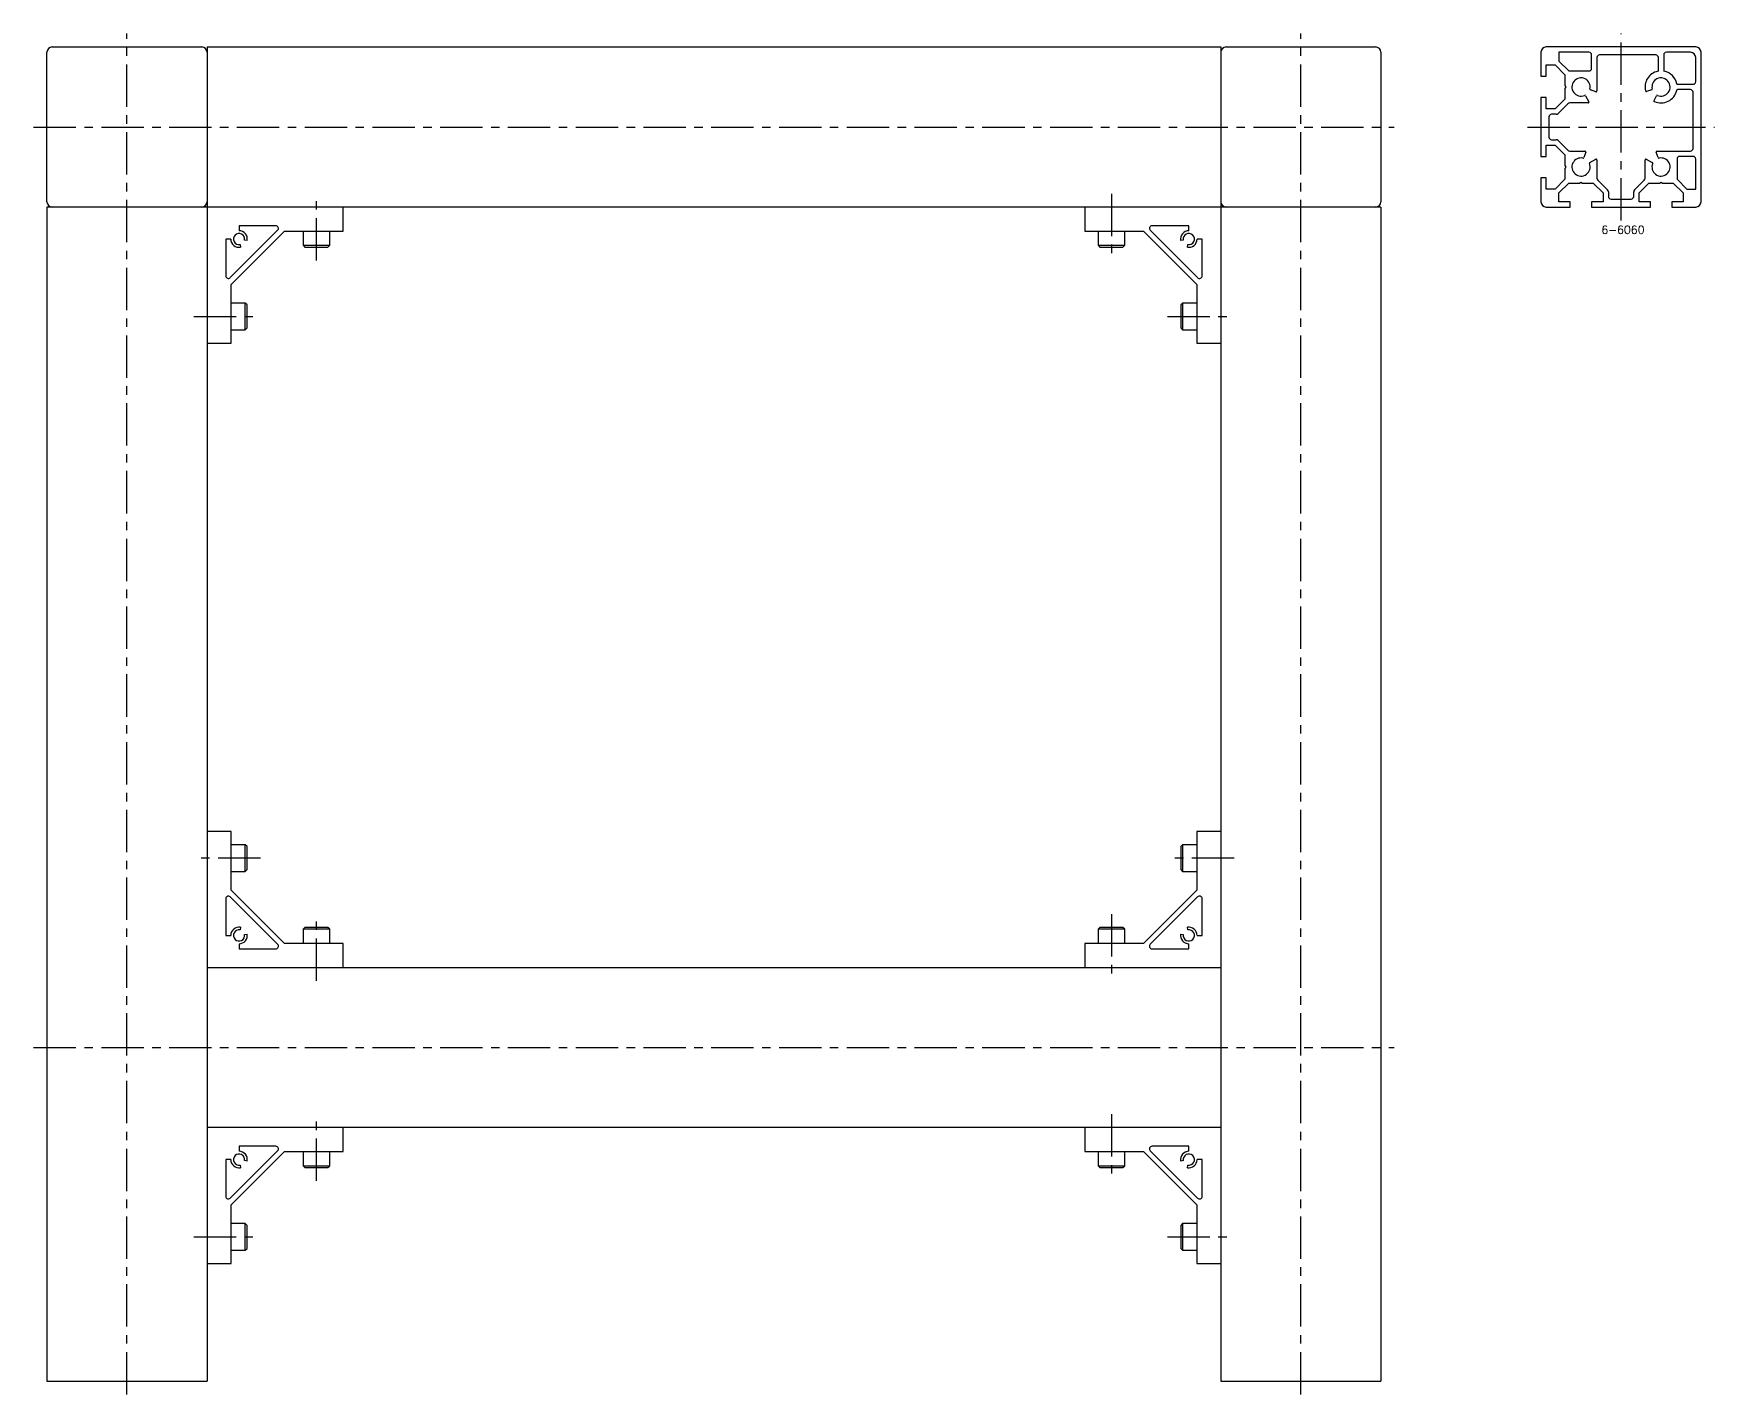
# Model space of a CAD drawing. Extents: x -5 to 1191, y -8 to 1075.
# Drawn here: x 561 to 1191, y 5 to 515 of the extents above; entities that cross this region are included whole.
import ezdxf

# ---------------------------------------------------------------- set-up
doc = ezdxf.new("R2010")
doc.units = 0
doc.header["$LTSCALE"] = 0.5
doc.linetypes.add('CENTER', pattern=[50.8, 31.75, -6.35, 6.35, -6.35])
for name, color, linetype in [('MSM_CENTER', 1, 'CENTER'), ('MSM_CONTINUOUS', 7, 'CONTINUOUS'), ('MSM_PART_NUMBER', 7, 'CONTINUOUS')]:
    doc.layers.add(name, color=color, linetype=linetype)
doc.styles.get("Standard").update_dxf_attribs({"font": 'txt.shx', "height": 3, "bigfont": 'bigfont.shx'})

# ---------------------------------------------------------------- blocks, each defined once
blk = doc.blocks.new('*U10')
at = {"layer": 'MSM_PART_NUMBER'}
blk.add_text('6-6060', height=3, dxfattribs=at).set_placement((1148.62, 439.97))

msp = doc.modelspace()

# ---------------------------------------------------------------- linework, layer by layer
at = {"layer": 'MSM_CENTER'}
for p, q in [((596, 5), (596, 515)), ((1036, 5), (1036, 515)), ((1156, 445), (1156, 515)), ((561, 480), (1071, 480)), ((1121, 480), (1191, 480)), ((667, 430), (667, 455)), ((965, 455), (965, 430)), ((621, 409), (646, 409)), ((986, 409), (1011, 409)), ((646, 206), (621, 206)), ((1011, 206), (986, 206)), ((667, 160), (667, 185)), ((965, 185), (965, 160)), ((561, 135), (1071, 135)), ((667, 85), (667, 110)), ((965, 110), (965, 85)), ((621, 64), (646, 64)), ((986, 64), (1011, 64))]:
    msp.add_line(p, q, dxfattribs=at)
at = {"layer": 'MSM_CONTINUOUS'}
for p, q in [((566, 452), (566, 508)), ((568, 510), (624, 510)), ((626, 510), (626, 10)), ((626, 510), (1006, 510)), ((1006, 510), (1006, 10)), ((1008, 510), (1064, 510)), ((1066, 508), (1066, 452)), ((1126, 508), (1126, 499)), ((1184, 510), (1128, 510)), ((1132.75, 508), (1132.75, 504.66)), ((1144, 508), (1132.75, 508)), ((1132.75, 504.66), (1136.41, 501)), ((1145, 502), (1145, 507)), ((1147, 506), (1147, 493.52)), ((1169, 507), (1148, 507)), ((1170, 501.16), (1170, 506)), ((1172, 507), (1172, 501.16)), ((1182, 508), (1173, 508)), ((1184, 497), (1184, 506)), ((1186, 452), (1186, 508)), ((1126, 499), (1128, 499)), ((1128, 499), (1128, 503.25)), ((1128, 503.25), (1131.34, 503.25)), ((1131.34, 503.25), (1135, 499.59)), ((1135, 499.59), (1135, 495.52)), ((1136.41, 501), (1144, 501)), ((1135, 495.52), (1135.3, 495)), ((1135.3, 495), (1135, 494.48)), ((1135, 494.48), (1135, 490.41)), ((1142.7, 491.73), (1143.9, 489.44)), ((1146.61, 493.23), (1144.52, 493.89)), ((1167.48, 493.89), (1165.57, 493.29)), ((1168.37, 489.95), (1169.3, 491.73)), ((1177.16, 496), (1183, 496)), ((1182, 494), (1177.16, 494)), ((1183, 472), (1183, 493)), ((1128, 491), (1126, 491)), ((1126, 491), (1126, 469)), ((1128, 486.75), (1128, 491)), ((1131.34, 486.75), (1128, 486.75)), ((1135, 490.41), (1131.34, 486.75)), ((1136.12, 488.71), (1132.46, 485.04)), ((1143.63, 489), (1136.83, 489)), ((1129, 483.75), (1129, 476.25)), ((1131.75, 484.75), (1130, 484.75)), ((1128, 469), (1128, 473.25)), ((1128, 473.25), (1131.34, 473.25)), ((1130, 475.25), (1131.75, 475.25)), ((1131.34, 473.25), (1135, 469.59)), ((1132.46, 474.96), (1136.12, 471.29)), ((1126, 469), (1128, 469)), ((1135, 469.59), (1135, 465.52)), ((1136.83, 471), (1142.48, 471)), ((1142.77, 470.61), (1142.11, 468.52)), ((1144.27, 466.7), (1146.56, 467.9)), ((1147, 467.63), (1147, 460.83)), ((1165, 460.83), (1165, 467.63)), ((1165.44, 467.9), (1167.73, 466.7)), ((1169.89, 468.52), (1169.23, 470.61)), ((1169.52, 471), (1182, 471)), ((1177, 468), (1177, 460.41)), ((1183, 469), (1178, 469)), ((1184, 456.75), (1184, 468)), ((1128, 461), (1126, 461)), ((1126, 461), (1126, 452)), ((1128, 456.75), (1128, 461)), ((1135, 460.41), (1131.34, 456.75)), ((1135, 465.52), (1135.3, 465)), ((1135.3, 465), (1135, 464.48)), ((1135, 464.48), (1135, 460.41)), ((1147.29, 460.12), (1150.96, 456.46)), ((1161.04, 456.46), (1164.71, 460.12)), ((1177, 460.41), (1180.66, 456.75)), ((1131.34, 456.75), (1128, 456.75)), ((1132.75, 455.34), (1136.41, 459)), ((1132.75, 452), (1132.75, 455.34)), ((1136.41, 459), (1140.48, 459)), ((1140.48, 459), (1141, 459.3)), ((1141, 459.3), (1141.52, 459)), ((1141.52, 459), (1145.59, 459)), ((1145.59, 459), (1149.25, 455.34)), ((1149.25, 455.34), (1149.25, 452)), ((1151.25, 455.75), (1151.25, 454)), ((1160.75, 454), (1160.75, 455.75)), ((1162.75, 455.34), (1166.41, 459)), ((1162.75, 452), (1162.75, 455.34)), ((1166.41, 459), (1170.48, 459)), ((1170.48, 459), (1171, 459.3)), ((1171, 459.3), (1171.52, 459)), ((1171.52, 459), (1175.59, 459)), ((1175.59, 459), (1179.25, 455.34)), ((1179.25, 455.34), (1179.25, 452)), ((1180.66, 456.75), (1184, 456.75)), ((1066, 450), (566, 450)), ((566, 450), (566, 10)), ((677, 441), (677, 450)), ((955, 450), (955, 441)), ((1066, 450), (1066, 10)), ((1128, 450), (1137, 450)), ((1137, 452), (1132.75, 452)), ((1137, 450), (1137, 452)), ((1149.25, 452), (1145, 452)), ((1145, 452), (1145, 450)), ((1145, 450), (1167, 450)), ((1152.25, 453), (1159.75, 453)), ((1167, 452), (1162.75, 452)), ((1167, 450), (1167, 452)), ((1179.25, 452), (1175, 452)), ((1175, 452), (1175, 450)), ((1175, 450), (1184, 450)), ((634.71, 423.54), (652.46, 441.29)), ((635, 421), (655, 441)), ((638, 443), (638, 441.1)), ((651.76, 443), (638, 443)), ((655, 441), (677, 441)), ((662, 441), (662, 435.67)), ((672, 435.67), (672, 441)), ((955, 441), (977, 441)), ((960, 441), (960, 435.67)), ((970, 435.67), (970, 441)), ((977, 441), (997, 421)), ((979.54, 441.29), (997.29, 423.54)), ((994, 443), (980.24, 443)), ((994, 441.1), (994, 443)), ((633, 438), (633, 424.24)), ((634.9, 438), (633, 438)), ((638.36, 435.93), (638.54, 434.95)), ((641.05, 437.46), (640.07, 437.64)), ((662, 435.67), (662.67, 435)), ((662, 435.67), (672, 435.67)), ((662.67, 435), (671.33, 435)), ((671.33, 435), (672, 435.67)), ((960, 435.67), (960.67, 435)), ((960, 435.67), (970, 435.67)), ((960.67, 435), (969.33, 435)), ((969.33, 435), (970, 435.67)), ((991.93, 437.64), (990.95, 437.46)), ((993.46, 434.95), (993.64, 435.93)), ((999, 438), (997.1, 438)), ((999, 424.24), (999, 438)), ((635, 399), (635, 421)), ((997, 421), (997, 399)), ((640.33, 414), (635, 414)), ((641, 413.33), (640.33, 414)), ((640.33, 404), (640.33, 414)), ((641, 404.67), (641, 413.33)), ((991.67, 414), (991, 413.33)), ((991, 413.33), (991, 404.67)), ((997, 414), (991.67, 414)), ((991.67, 414), (991.67, 404)), ((635, 404), (640.33, 404)), ((640.33, 404), (641, 404.67)), ((991, 404.67), (991.67, 404)), ((991.67, 404), (997, 404)), ((626, 399), (635, 399)), ((997, 399), (1006, 399)), ((635, 216), (626, 216)), ((635, 194), (635, 216)), ((1006, 216), (997, 216)), ((997, 216), (997, 194)), ((640.33, 211), (635, 211)), ((641, 210.33), (640.33, 211)), ((640.33, 201), (640.33, 211)), ((641, 201.67), (641, 210.33)), ((991.67, 211), (991, 210.33)), ((991, 210.33), (991, 201.67)), ((997, 211), (991.67, 211)), ((991.67, 211), (991.67, 201)), ((640.33, 201), (641, 201.67)), ((991, 201.67), (991.67, 201)), ((635, 201), (640.33, 201)), ((991.67, 201), (997, 201)), ((633, 190.76), (633, 177)), ((652.46, 173.71), (634.71, 191.46)), ((655, 174), (635, 194)), ((997, 194), (977, 174)), ((997.29, 191.46), (979.54, 173.71)), ((999, 177), (999, 190.76)), ((633, 177), (634.9, 177)), ((638.54, 180.05), (638.36, 179.07)), ((640.07, 177.36), (641.05, 177.54)), ((662.67, 180), (662, 179.33)), ((662, 179.33), (662, 174)), ((672, 179.33), (662, 179.33)), ((671.33, 180), (662.67, 180)), ((672, 179.33), (671.33, 180)), ((672, 174), (672, 179.33)), ((960.67, 180), (960, 179.33)), ((960, 179.33), (960, 174)), ((970, 179.33), (960, 179.33)), ((969.33, 180), (960.67, 180)), ((970, 179.33), (969.33, 180)), ((970, 174), (970, 179.33)), ((990.95, 177.54), (991.93, 177.36)), ((993.64, 179.07), (993.46, 180.05)), ((997.1, 177), (999, 177)), ((638, 173.9), (638, 172)), ((638, 172), (651.76, 172)), ((677, 174), (655, 174)), ((677, 165), (677, 174)), ((977, 174), (955, 174)), ((955, 174), (955, 165)), ((980.24, 172), (994, 172)), ((994, 172), (994, 173.9)), ((626, 165), (1006, 165)), ((1006, 105), (626, 105)), ((677, 96), (677, 105)), ((955, 105), (955, 96)), ((634.71, 78.54), (652.46, 96.29)), ((635, 76), (655, 96)), ((638, 98), (638, 96.1)), ((651.76, 98), (638, 98)), ((655, 96), (677, 96)), ((662, 96), (662, 90.67)), ((672, 90.67), (672, 96)), ((955, 96), (977, 96)), ((960, 96), (960, 90.67)), ((970, 90.67), (970, 96)), ((977, 96), (997, 76)), ((979.54, 96.29), (997.29, 78.54)), ((994, 98), (980.24, 98)), ((994, 96.1), (994, 98)), ((633, 93), (633, 79.24)), ((634.9, 93), (633, 93)), ((638.36, 90.93), (638.54, 89.95)), ((641.05, 92.46), (640.07, 92.64)), ((662, 90.67), (662.67, 90)), ((662, 90.67), (672, 90.67)), ((662.67, 90), (671.33, 90)), ((671.33, 90), (672, 90.67)), ((960, 90.67), (960.67, 90)), ((960, 90.67), (970, 90.67)), ((960.67, 90), (969.33, 90)), ((969.33, 90), (970, 90.67)), ((991.93, 92.64), (990.95, 92.46)), ((993.46, 89.95), (993.64, 90.93)), ((999, 93), (997.1, 93)), ((999, 79.24), (999, 93)), ((635, 54), (635, 76)), ((997, 76), (997, 54)), ((640.33, 69), (635, 69)), ((641, 68.33), (640.33, 69)), ((640.33, 59), (640.33, 69)), ((641, 59.67), (641, 68.33)), ((991.67, 69), (991, 68.33)), ((991, 68.33), (991, 59.67)), ((997, 69), (991.67, 69)), ((991.67, 69), (991.67, 59)), ((635, 59), (640.33, 59)), ((640.33, 59), (641, 59.67)), ((991, 59.67), (991.67, 59)), ((991.67, 59), (997, 59)), ((626, 54), (635, 54)), ((997, 54), (1006, 54)), ((566, 10), (626, 10)), ((1006, 10), (1066, 10))]:
    msp.add_line(p, q, dxfattribs=at)
for centre, radius, start, end in [((568, 508), 2, 90, 180), ((624, 508), 2, 0, 90), ((1008, 508), 2, 90, 180), ((1064, 508), 2, 0, 90), ((1128, 508), 2, 90, 180), ((1144, 507), 1, 0, 90), ((1148, 506), 1, 90, 180), ((1169, 506), 1, 0, 90), ((1173, 507), 1, 90, 180), ((1182, 506), 2, 0, 90), ((1184, 508), 2, 0, 90), ((1141, 495), 3.4, 347.15071, 292.84929), ((1144, 502), 1, 270, 0), ((1171, 495), 6, 101.90849, 194.48304), ((1171, 495), 3.4, 247.15071, 192.84929), ((1169.7, 501.16), 0.3, 281.90851, 0), ((1172.3, 501.16), 0.3, 180, 258.09151), ((1171, 495), 6, 11.90849, 78.09151), ((1142.44, 491.59), 0.3, 27.5, 112.84928), ((1144.61, 494.18), 0.3, 167.15071, 252.5), ((1146.7, 493.52), 0.3, 252.5, 0), ((1165.48, 493.57), 0.3, 194.48304, 287.5), ((1167.39, 494.18), 0.3, 287.5, 12.84929), ((1171, 495), 6, 245.51696, 348.09151), ((1169.56, 491.59), 0.3, 67.15071, 152.5), ((1177.16, 496.3), 0.3, 191.90848, 270), ((1177.16, 493.7), 0.3, 90, 168.0915), ((1182, 493), 1, 0, 90), ((1183, 497), 1, 270, 0), ((1136.83, 488), 1, 90, 135), ((1143.63, 489.3), 0.3, 270, 27.5), ((1168.64, 489.81), 0.3, 152.5, 245.51696), ((1130, 483.75), 1, 90, 180), ((1131.75, 485.75), 1, 270, 315), ((1130, 476.25), 1, 180, 270), ((1131.75, 474.25), 1, 45, 90), ((1136.83, 472), 1, 225, 270), ((1141, 465), 3.4, 77.15071, 22.84929), ((1141.82, 468.61), 0.3, 257.15071, 342.5), ((1142.48, 470.7), 0.3, 342.5, 90), ((1144.41, 466.44), 0.3, 117.5, 202.8493), ((1146.7, 467.63), 0.3, 0, 117.5), ((1165.3, 467.63), 0.3, 62.5, 180), ((1171, 465), 3.4, 157.15071, 102.84929), ((1167.59, 466.44), 0.3, 337.15072, 62.5), ((1169.52, 470.7), 0.3, 90, 197.5), ((1170.18, 468.61), 0.3, 197.5, 282.84929), ((1178, 468), 1, 90, 180), ((1182, 472), 1, 270, 0), ((1183, 468), 1, 0, 90), ((1148, 460.83), 1, 180, 225), ((1164, 460.83), 1, 315, 0), ((1150.25, 455.75), 1, 0, 45), ((1152.25, 454), 1, 180, 270), ((1159.75, 454), 1, 270, 0), ((1161.75, 455.75), 1, 135, 180), ((568, 452), 2, 180, 270), ((624, 452), 2, 270, 0), ((1008, 452), 2, 180, 270), ((1064, 452), 2, 270, 0), ((1128, 452), 2, 180, 270), ((1184, 452), 2, 270, 0), ((638, 438), 3.1, 350, 90), ((651.76, 442), 1, 315, 90), ((980.24, 442), 1, 90, 225), ((994, 438), 3.1, 90, 190), ((638, 438), 3.1, 180, 280), ((638, 438), 2.1, 350, 280), ((994, 438), 2.1, 260, 190), ((994, 438), 3.1, 260, 0), ((634, 424.24), 1, 180, 315), ((998, 424.24), 1, 225, 0), ((634, 190.76), 1, 45, 180), ((998, 190.76), 1, 0, 135), ((638, 177), 3.1, 80, 180), ((638, 177), 2.1, 80, 10), ((638, 177), 3.1, 270, 10), ((994, 177), 3.1, 170, 270), ((994, 177), 2.1, 170, 100), ((994, 177), 3.1, 0, 100), ((651.76, 173), 1, 270, 45), ((980.24, 173), 1, 135, 270), ((638, 93), 2.1, 350, 280), ((638, 93), 3.1, 350, 90), ((651.76, 97), 1, 315, 90), ((980.24, 97), 1, 90, 225), ((994, 93), 3.1, 90, 190), ((994, 93), 2.1, 260, 190), ((638, 93), 3.1, 180, 280), ((994, 93), 3.1, 260, 0), ((634, 79.24), 1, 180, 315), ((998, 79.24), 1, 225, 0)]:
    msp.add_arc(centre, radius, start, end, dxfattribs=at)

# ---------------------------------------------------------------- block references
msp.add_blockref('*U10', (0, 0), dxfattribs=at)

doc.saveas('drawing.dxf')
